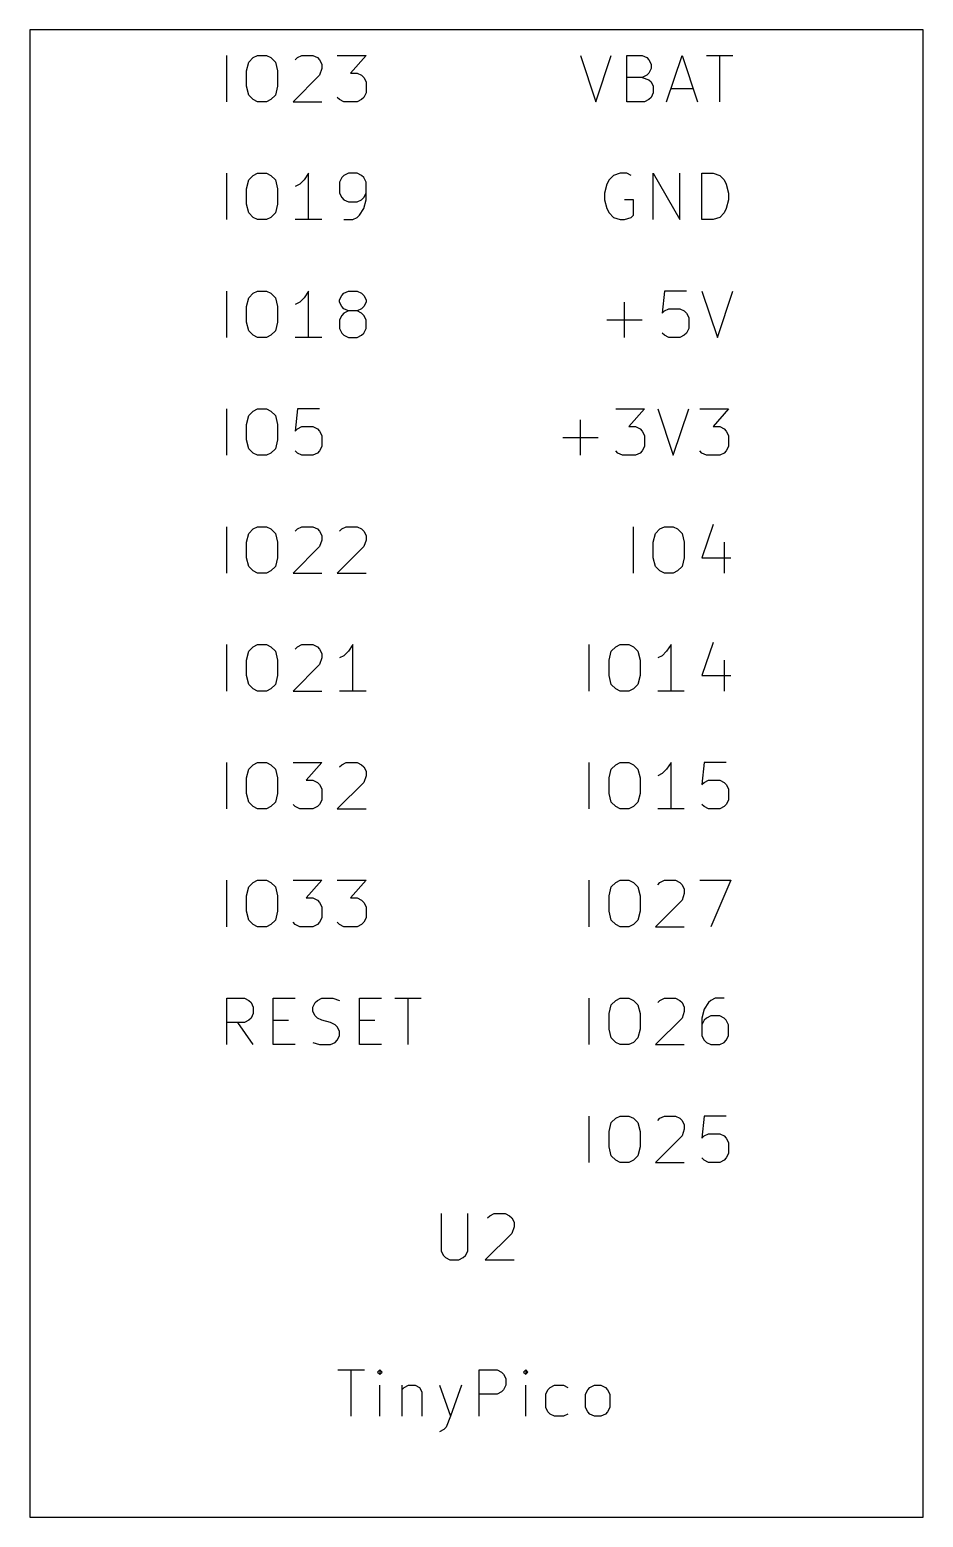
# Model space of a CAD drawing. Extents: x 87 to 194, y -144 to -65.
# Drawn here: x 126.62 to 145.86, y -98.26 to -66.2 of the extents above; entities that cross this region are included whole.
import ezdxf

# ---------------------------------------------------------------- set-up
doc = ezdxf.new("R2010")
doc.units = 0
doc.layers.add('BLACK', color=7, linetype='CONTINUOUS')

msp = doc.modelspace()

# ---------------------------------------------------------------- linework, layer by layer
at = {"layer": 'BLACK', "linetype": 'CONTINUOUS'}
for p, q in [((145.86, -66.2), (126.62, -66.2)), ((126.62, -66.2), (126.62, -98.26)), ((145.86, -98.26), (145.86, -66.2)), ((130.861, -67.7524), (130.861, -66.7524)), ((131.289, -67.0857), (131.337, -66.8952)), ((131.337, -66.8952), (131.432, -66.8)), ((131.432, -66.8), (131.527, -66.7524)), ((131.527, -66.7524), (131.718, -66.7524)), ((131.718, -66.7524), (131.813, -66.8)), ((131.813, -66.8), (131.908, -66.8952)), ((131.908, -66.8952), (131.956, -67.0857)), ((132.337, -66.8476), (132.384, -66.8)), ((132.384, -66.8), (132.48, -66.7524)), ((132.48, -66.7524), (132.718, -66.7524)), ((132.718, -66.7524), (132.813, -66.8)), ((132.813, -66.8), (132.861, -66.8476)), ((132.861, -66.8476), (132.908, -66.9429)), ((132.908, -66.9429), (132.908, -67.0381)), ((133.242, -66.7524), (133.861, -66.7524)), ((133.861, -66.7524), (133.527, -67.1333)), ((138.477, -66.7524), (138.81, -67.7524)), ((138.81, -67.7524), (139.143, -66.7524)), ((139.477, -67.7524), (139.477, -66.7524)), ((139.477, -66.7524), (139.81, -66.7524)), ((139.81, -66.7524), (139.905, -66.8)), ((139.905, -66.8), (139.953, -66.8476)), ((139.953, -66.8476), (140, -66.9429)), ((140, -66.9429), (140, -67.0381)), ((140.334, -67.7524), (140.667, -66.7524)), ((140.667, -66.7524), (141, -67.7524)), ((141.191, -66.7524), (141.762, -66.7524)), ((141.477, -67.7524), (141.477, -66.7524)), ((131.289, -67.419), (131.289, -67.0857)), ((131.956, -67.0857), (131.956, -67.419)), ((132.861, -67.181), (132.289, -67.7524)), ((132.908, -67.0381), (132.861, -67.181)), ((133.527, -67.1333), (133.67, -67.1333)), ((133.67, -67.1333), (133.765, -67.181)), ((133.765, -67.181), (133.813, -67.2286)), ((133.813, -67.2286), (133.861, -67.3238)), ((133.861, -67.3238), (133.861, -67.5619)), ((139.81, -67.2286), (139.477, -67.2286)), ((139.905, -67.181), (139.81, -67.2286)), ((139.81, -67.2286), (139.953, -67.2762)), ((139.953, -67.1333), (139.905, -67.181)), ((140, -67.0381), (139.953, -67.1333)), ((139.953, -67.2762), (140, -67.3238)), ((140, -67.3238), (140.048, -67.419)), ((131.337, -67.6095), (131.289, -67.419)), ((131.432, -67.7048), (131.337, -67.6095)), ((131.908, -67.6095), (131.813, -67.7048)), ((131.956, -67.419), (131.908, -67.6095)), ((133.861, -67.5619), (133.813, -67.6571)), ((140.048, -67.5619), (140, -67.6571)), ((140.048, -67.419), (140.048, -67.5619)), ((140.429, -67.4667), (140.905, -67.4667)), ((131.527, -67.7524), (131.432, -67.7048)), ((131.718, -67.7524), (131.527, -67.7524)), ((131.813, -67.7048), (131.718, -67.7524)), ((132.289, -67.7524), (132.908, -67.7524)), ((133.289, -67.7048), (133.242, -67.6571)), ((133.384, -67.7524), (133.289, -67.7048)), ((133.67, -67.7524), (133.384, -67.7524)), ((133.765, -67.7048), (133.67, -67.7524)), ((133.813, -67.6571), (133.765, -67.7048)), ((139.857, -67.7524), (139.477, -67.7524)), ((139.953, -67.7048), (139.857, -67.7524)), ((140, -67.6571), (139.953, -67.7048)), ((130.861, -70.2924), (130.861, -69.2924)), ((131.289, -69.6257), (131.337, -69.4352)), ((131.337, -69.4352), (131.432, -69.34)), ((131.432, -69.34), (131.527, -69.2924)), ((131.527, -69.2924), (131.718, -69.2924)), ((131.718, -69.2924), (131.813, -69.34)), ((131.813, -69.34), (131.908, -69.4352)), ((131.908, -69.4352), (131.956, -69.6257)), ((132.432, -69.5305), (132.337, -69.5781)), ((132.527, -69.4352), (132.432, -69.5305)), ((132.623, -69.2924), (132.527, -69.4352)), ((132.623, -70.2924), (132.623, -69.2924)), ((133.337, -69.3876), (133.289, -69.4829)), ((133.289, -69.4829), (133.289, -69.721)), ((133.384, -69.34), (133.337, -69.3876)), ((133.48, -69.2924), (133.384, -69.34)), ((133.67, -69.2924), (133.48, -69.2924)), ((133.765, -69.34), (133.67, -69.2924)), ((133.813, -69.3876), (133.765, -69.34)), ((133.861, -69.4829), (133.813, -69.3876)), ((133.861, -69.8638), (133.861, -69.4829)), ((139.048, -69.5305), (139, -69.721)), ((139.048, -69.5305), (139, -69.721)), ((139.096, -69.4352), (139.048, -69.5305)), ((139.096, -69.4352), (139.048, -69.5305)), ((139.191, -69.34), (139.096, -69.4352)), ((139.191, -69.34), (139.096, -69.4352)), ((139.334, -69.2924), (139.191, -69.34)), ((139.334, -69.2924), (139.191, -69.34)), ((139.477, -69.2924), (139.334, -69.2924)), ((139.477, -69.2924), (139.334, -69.2924)), ((139.572, -69.34), (139.477, -69.2924)), ((139.572, -69.34), (139.477, -69.2924)), ((140.048, -70.2924), (140.048, -69.2924)), ((140.048, -69.2924), (140.619, -70.2924)), ((140.048, -70.2924), (140.048, -69.2924)), ((140.048, -69.2924), (140.619, -70.2924)), ((140.619, -70.2924), (140.619, -69.2924)), ((140.619, -70.2924), (140.619, -69.2924)), ((141.096, -70.2924), (141.096, -69.2924)), ((141.096, -69.2924), (141.334, -69.2924)), ((141.096, -70.2924), (141.096, -69.2924)), ((141.096, -69.2924), (141.334, -69.2924)), ((141.334, -69.2924), (141.477, -69.34)), ((141.334, -69.2924), (141.477, -69.34)), ((141.477, -69.34), (141.572, -69.4352)), ((141.477, -69.34), (141.572, -69.4352)), ((141.572, -69.4352), (141.619, -69.5305)), ((141.572, -69.4352), (141.619, -69.5305)), ((141.619, -69.5305), (141.667, -69.721)), ((141.619, -69.5305), (141.667, -69.721)), ((131.289, -69.959), (131.289, -69.6257)), ((131.956, -69.6257), (131.956, -69.959)), ((133.289, -69.721), (133.337, -69.8162)), ((133.337, -69.8162), (133.384, -69.8638)), ((133.384, -69.8638), (133.48, -69.9114)), ((133.67, -69.9114), (133.765, -69.8638)), ((133.765, -69.8638), (133.813, -69.8162)), ((133.813, -69.8162), (133.861, -69.721)), ((133.813, -70.0543), (133.861, -69.8638)), ((139, -69.721), (139, -69.8638)), ((139, -69.721), (139, -69.8638)), ((139, -69.8638), (139.048, -70.0543)), ((139, -69.8638), (139.048, -70.0543)), ((139.619, -69.8638), (139.429, -69.8638)), ((139.619, -69.8638), (139.429, -69.8638)), ((139.619, -70.1971), (139.619, -69.8638)), ((139.619, -70.1971), (139.619, -69.8638)), ((141.667, -69.8638), (141.619, -70.0543)), ((141.667, -69.8638), (141.619, -70.0543)), ((141.667, -69.721), (141.667, -69.8638)), ((141.667, -69.721), (141.667, -69.8638)), ((131.337, -70.1495), (131.289, -69.959)), ((131.432, -70.2448), (131.337, -70.1495)), ((131.908, -70.1495), (131.813, -70.2448)), ((131.956, -69.959), (131.908, -70.1495)), ((133.48, -69.9114), (133.67, -69.9114)), ((133.67, -70.2448), (133.718, -70.1971)), ((133.718, -70.1971), (133.813, -70.0543)), ((139.048, -70.0543), (139.096, -70.1495)), ((139.048, -70.0543), (139.096, -70.1495)), ((139.096, -70.1495), (139.191, -70.2448)), ((139.096, -70.1495), (139.191, -70.2448)), ((139.572, -70.2448), (139.619, -70.1971)), ((139.572, -70.2448), (139.619, -70.1971)), ((141.572, -70.1495), (141.477, -70.2448)), ((141.572, -70.1495), (141.477, -70.2448)), ((141.619, -70.0543), (141.572, -70.1495)), ((141.619, -70.0543), (141.572, -70.1495)), ((131.527, -70.2924), (131.432, -70.2448)), ((131.718, -70.2924), (131.527, -70.2924)), ((131.813, -70.2448), (131.718, -70.2924)), ((132.908, -70.2924), (132.337, -70.2924)), ((133.384, -70.2924), (133.575, -70.2924)), ((133.575, -70.2924), (133.67, -70.2448)), ((139.191, -70.2448), (139.334, -70.2924)), ((139.191, -70.2448), (139.334, -70.2924)), ((139.334, -70.2924), (139.429, -70.2924)), ((139.334, -70.2924), (139.429, -70.2924)), ((139.429, -70.2924), (139.572, -70.2448)), ((139.429, -70.2924), (139.572, -70.2448)), ((141.334, -70.2924), (141.096, -70.2924)), ((141.334, -70.2924), (141.096, -70.2924)), ((141.477, -70.2448), (141.334, -70.2924)), ((141.477, -70.2448), (141.334, -70.2924)), ((130.861, -72.8324), (130.861, -71.8324)), ((131.289, -72.1657), (131.337, -71.9752)), ((131.337, -71.9752), (131.432, -71.88)), ((131.432, -71.88), (131.527, -71.8324)), ((131.527, -71.8324), (131.718, -71.8324)), ((131.718, -71.8324), (131.813, -71.88)), ((131.813, -71.88), (131.908, -71.9752)), ((131.908, -71.9752), (131.956, -72.1657)), ((132.432, -72.0705), (132.337, -72.1181)), ((132.527, -71.9752), (132.432, -72.0705)), ((132.623, -71.8324), (132.527, -71.9752)), ((132.623, -72.8324), (132.623, -71.8324)), ((133.289, -72.0229), (133.337, -71.9276)), ((133.289, -72.0705), (133.289, -72.0229)), ((133.337, -72.1657), (133.289, -72.0705)), ((133.337, -71.9276), (133.384, -71.88)), ((133.384, -71.88), (133.48, -71.8324)), ((133.48, -71.8324), (133.67, -71.8324)), ((133.67, -71.8324), (133.765, -71.88)), ((133.765, -71.88), (133.813, -71.9276)), ((133.813, -71.9276), (133.861, -72.0229)), ((133.861, -72.0705), (133.813, -72.1657)), ((133.861, -72.0229), (133.861, -72.0705)), ((139.429, -72.8324), (139.429, -72.0705)), ((140.286, -71.8324), (140.238, -72.3086)), ((140.762, -71.8324), (140.286, -71.8324)), ((141.096, -71.8324), (141.429, -72.8324)), ((141.429, -72.8324), (141.762, -71.8324)), ((131.289, -72.499), (131.289, -72.1657)), ((131.956, -72.1657), (131.956, -72.499)), ((133.337, -72.3562), (133.289, -72.4514)), ((133.289, -72.4514), (133.289, -72.6419)), ((133.384, -72.2133), (133.337, -72.1657)), ((133.384, -72.3086), (133.337, -72.3562)), ((133.48, -72.261), (133.384, -72.2133)), ((133.48, -72.261), (133.384, -72.3086)), ((133.67, -72.261), (133.48, -72.261)), ((133.765, -72.2133), (133.67, -72.261)), ((133.765, -72.3086), (133.67, -72.261)), ((133.813, -72.1657), (133.765, -72.2133)), ((133.813, -72.3562), (133.765, -72.3086)), ((133.861, -72.4514), (133.813, -72.3562)), ((133.861, -72.6419), (133.861, -72.4514)), ((139.048, -72.4514), (139.81, -72.4514)), ((140.238, -72.3086), (140.286, -72.261)), ((140.286, -72.261), (140.381, -72.2133)), ((140.381, -72.2133), (140.619, -72.2133)), ((140.619, -72.2133), (140.715, -72.261)), ((140.715, -72.261), (140.762, -72.3086)), ((140.762, -72.3086), (140.81, -72.4038)), ((140.81, -72.4038), (140.81, -72.6419)), ((131.337, -72.6895), (131.289, -72.499)), ((131.432, -72.7848), (131.337, -72.6895)), ((131.908, -72.6895), (131.813, -72.7848)), ((131.956, -72.499), (131.908, -72.6895)), ((133.289, -72.6419), (133.337, -72.7371)), ((133.337, -72.7371), (133.384, -72.7848)), ((133.765, -72.7848), (133.813, -72.7371)), ((133.813, -72.7371), (133.861, -72.6419)), ((140.286, -72.7848), (140.238, -72.7371)), ((140.762, -72.7371), (140.715, -72.7848)), ((140.81, -72.6419), (140.762, -72.7371)), ((131.527, -72.8324), (131.432, -72.7848)), ((131.718, -72.8324), (131.527, -72.8324)), ((131.813, -72.7848), (131.718, -72.8324)), ((132.908, -72.8324), (132.337, -72.8324)), ((133.384, -72.7848), (133.48, -72.8324)), ((133.48, -72.8324), (133.67, -72.8324)), ((133.67, -72.8324), (133.765, -72.7848)), ((140.381, -72.8324), (140.286, -72.7848)), ((140.619, -72.8324), (140.381, -72.8324)), ((140.715, -72.7848), (140.619, -72.8324)), ((130.861, -75.3724), (130.861, -74.3724)), ((131.432, -74.42), (131.527, -74.3724)), ((131.527, -74.3724), (131.718, -74.3724)), ((131.718, -74.3724), (131.813, -74.42)), ((132.384, -74.3724), (132.337, -74.8486)), ((132.861, -74.3724), (132.384, -74.3724)), ((139.238, -74.3724), (139.857, -74.3724)), ((139.857, -74.3724), (139.524, -74.7533)), ((140.143, -74.3724), (140.477, -75.3724)), ((140.477, -75.3724), (140.81, -74.3724)), ((141.048, -74.3724), (141.667, -74.3724)), ((141.667, -74.3724), (141.334, -74.7533)), ((131.289, -74.7057), (131.337, -74.5152)), ((131.337, -74.5152), (131.432, -74.42)), ((131.813, -74.42), (131.908, -74.5152)), ((131.908, -74.5152), (131.956, -74.7057)), ((138.477, -75.3724), (138.477, -74.6105)), ((131.289, -75.039), (131.289, -74.7057)), ((131.956, -74.7057), (131.956, -75.039)), ((132.337, -74.8486), (132.384, -74.801)), ((132.384, -74.801), (132.48, -74.7533)), ((132.48, -74.7533), (132.718, -74.7533)), ((132.718, -74.7533), (132.813, -74.801)), ((132.813, -74.801), (132.861, -74.8486)), ((132.861, -74.8486), (132.908, -74.9438)), ((132.908, -74.9438), (132.908, -75.1819)), ((138.096, -74.9914), (138.857, -74.9914)), ((139.524, -74.7533), (139.667, -74.7533)), ((139.667, -74.7533), (139.762, -74.801)), ((139.762, -74.801), (139.81, -74.8486)), ((139.81, -74.8486), (139.857, -74.9438)), ((139.857, -74.9438), (139.857, -75.1819)), ((141.334, -74.7533), (141.477, -74.7533)), ((141.477, -74.7533), (141.572, -74.801)), ((141.572, -74.801), (141.619, -74.8486)), ((141.619, -74.8486), (141.667, -74.9438)), ((141.667, -74.9438), (141.667, -75.1819)), ((131.337, -75.2295), (131.289, -75.039)), ((131.432, -75.3248), (131.337, -75.2295)), ((131.527, -75.3724), (131.432, -75.3248)), ((131.813, -75.3248), (131.718, -75.3724)), ((131.908, -75.2295), (131.813, -75.3248)), ((131.956, -75.039), (131.908, -75.2295)), ((132.384, -75.3248), (132.337, -75.2771)), ((132.48, -75.3724), (132.384, -75.3248)), ((132.813, -75.3248), (132.718, -75.3724)), ((132.861, -75.2771), (132.813, -75.3248)), ((132.908, -75.1819), (132.861, -75.2771)), ((139.286, -75.3248), (139.238, -75.2771)), ((139.381, -75.3724), (139.286, -75.3248)), ((139.762, -75.3248), (139.667, -75.3724)), ((139.81, -75.2771), (139.762, -75.3248)), ((139.857, -75.1819), (139.81, -75.2771)), ((141.096, -75.3248), (141.048, -75.2771)), ((141.191, -75.3724), (141.096, -75.3248)), ((141.572, -75.3248), (141.477, -75.3724)), ((141.619, -75.2771), (141.572, -75.3248)), ((141.667, -75.1819), (141.619, -75.2771)), ((131.718, -75.3724), (131.527, -75.3724)), ((132.718, -75.3724), (132.48, -75.3724)), ((139.667, -75.3724), (139.381, -75.3724)), ((141.477, -75.3724), (141.191, -75.3724)), ((130.861, -77.9124), (130.861, -76.9124)), ((131.432, -76.96), (131.527, -76.9124)), ((131.527, -76.9124), (131.718, -76.9124)), ((131.718, -76.9124), (131.813, -76.96)), ((132.384, -76.96), (132.48, -76.9124)), ((132.48, -76.9124), (132.718, -76.9124)), ((132.718, -76.9124), (132.813, -76.96)), ((133.337, -76.96), (133.432, -76.9124)), ((133.432, -76.9124), (133.67, -76.9124)), ((133.67, -76.9124), (133.765, -76.96)), ((139.619, -77.9124), (139.619, -76.9124)), ((140.191, -76.96), (140.286, -76.9124)), ((140.286, -76.9124), (140.477, -76.9124)), ((140.477, -76.9124), (140.572, -76.96)), ((141.334, -76.8648), (141.096, -77.579)), ((131.289, -77.2457), (131.337, -77.0552)), ((131.289, -77.579), (131.289, -77.2457)), ((131.337, -77.0552), (131.432, -76.96)), ((131.813, -76.96), (131.908, -77.0552)), ((131.908, -77.0552), (131.956, -77.2457)), ((131.956, -77.2457), (131.956, -77.579)), ((132.337, -77.0076), (132.384, -76.96)), ((132.813, -76.96), (132.861, -77.0076)), ((132.861, -77.0076), (132.908, -77.1029)), ((132.908, -77.1981), (132.861, -77.341)), ((132.908, -77.1029), (132.908, -77.1981)), ((133.289, -77.0076), (133.337, -76.96)), ((133.765, -76.96), (133.813, -77.0076)), ((133.813, -77.0076), (133.861, -77.1029)), ((133.861, -77.1981), (133.813, -77.341)), ((133.861, -77.1029), (133.861, -77.1981)), ((140.048, -77.2457), (140.096, -77.0552)), ((140.048, -77.579), (140.048, -77.2457)), ((140.096, -77.0552), (140.191, -76.96)), ((140.572, -76.96), (140.667, -77.0552)), ((140.667, -77.0552), (140.715, -77.2457)), ((140.715, -77.2457), (140.715, -77.579)), ((141.572, -77.2457), (141.572, -77.9124)), ((131.337, -77.7695), (131.289, -77.579)), ((131.956, -77.579), (131.908, -77.7695)), ((132.861, -77.341), (132.289, -77.9124)), ((133.813, -77.341), (133.242, -77.9124)), ((140.096, -77.7695), (140.048, -77.579)), ((140.715, -77.579), (140.667, -77.7695)), ((141.096, -77.579), (141.715, -77.579)), ((131.432, -77.8648), (131.337, -77.7695)), ((131.527, -77.9124), (131.432, -77.8648)), ((131.813, -77.8648), (131.718, -77.9124)), ((131.908, -77.7695), (131.813, -77.8648)), ((140.191, -77.8648), (140.096, -77.7695)), ((140.286, -77.9124), (140.191, -77.8648)), ((140.572, -77.8648), (140.477, -77.9124)), ((140.667, -77.7695), (140.572, -77.8648)), ((131.718, -77.9124), (131.527, -77.9124)), ((132.289, -77.9124), (132.908, -77.9124)), ((133.242, -77.9124), (133.861, -77.9124)), ((140.477, -77.9124), (140.286, -77.9124)), ((130.861, -80.4524), (130.861, -79.4524)), ((131.337, -79.5952), (131.432, -79.5)), ((131.432, -79.5), (131.527, -79.4524)), ((131.527, -79.4524), (131.718, -79.4524)), ((131.718, -79.4524), (131.813, -79.5)), ((131.813, -79.5), (131.908, -79.5952)), ((132.337, -79.5476), (132.384, -79.5)), ((132.384, -79.5), (132.48, -79.4524)), ((132.48, -79.4524), (132.718, -79.4524)), ((132.718, -79.4524), (132.813, -79.5)), ((132.813, -79.5), (132.861, -79.5476)), ((133.575, -79.4524), (133.48, -79.5952)), ((133.575, -80.4524), (133.575, -79.4524)), ((138.667, -80.4524), (138.667, -79.4524)), ((139.143, -79.5952), (139.238, -79.5)), ((139.238, -79.5), (139.334, -79.4524)), ((139.334, -79.4524), (139.524, -79.4524)), ((139.524, -79.4524), (139.619, -79.5)), ((139.619, -79.5), (139.715, -79.5952)), ((140.429, -79.4524), (140.334, -79.5952)), ((140.429, -80.4524), (140.429, -79.4524)), ((141.334, -79.4048), (141.096, -80.119)), ((131.289, -79.7857), (131.337, -79.5952)), ((131.289, -80.119), (131.289, -79.7857)), ((131.908, -79.5952), (131.956, -79.7857)), ((131.956, -79.7857), (131.956, -80.119)), ((132.861, -79.5476), (132.908, -79.6429)), ((132.908, -79.7381), (132.861, -79.881)), ((132.908, -79.6429), (132.908, -79.7381)), ((133.384, -79.6905), (133.289, -79.7381)), ((133.48, -79.5952), (133.384, -79.6905)), ((139.096, -79.7857), (139.143, -79.5952)), ((139.096, -80.119), (139.096, -79.7857)), ((139.715, -79.5952), (139.762, -79.7857)), ((139.762, -79.7857), (139.762, -80.119)), ((140.238, -79.6905), (140.143, -79.7381)), ((140.334, -79.5952), (140.238, -79.6905)), ((141.572, -79.7857), (141.572, -80.4524)), ((131.337, -80.3095), (131.289, -80.119)), ((131.956, -80.119), (131.908, -80.3095)), ((132.861, -79.881), (132.289, -80.4524)), ((139.143, -80.3095), (139.096, -80.119)), ((139.762, -80.119), (139.715, -80.3095)), ((141.096, -80.119), (141.715, -80.119)), ((131.432, -80.4048), (131.337, -80.3095)), ((131.527, -80.4524), (131.432, -80.4048)), ((131.718, -80.4524), (131.527, -80.4524)), ((131.813, -80.4048), (131.718, -80.4524)), ((131.908, -80.3095), (131.813, -80.4048)), ((132.289, -80.4524), (132.908, -80.4524)), ((133.861, -80.4524), (133.289, -80.4524)), ((139.238, -80.4048), (139.143, -80.3095)), ((139.334, -80.4524), (139.238, -80.4048)), ((139.524, -80.4524), (139.334, -80.4524)), ((139.619, -80.4048), (139.524, -80.4524)), ((139.715, -80.3095), (139.619, -80.4048)), ((140.715, -80.4524), (140.143, -80.4524)), ((130.861, -82.9924), (130.861, -81.9924)), ((131.337, -82.1352), (131.432, -82.04)), ((131.432, -82.04), (131.527, -81.9924)), ((131.527, -81.9924), (131.718, -81.9924)), ((131.718, -81.9924), (131.813, -82.04)), ((131.813, -82.04), (131.908, -82.1352)), ((132.289, -81.9924), (132.908, -81.9924)), ((132.908, -81.9924), (132.575, -82.3733)), ((133.289, -82.0876), (133.337, -82.04)), ((133.337, -82.04), (133.432, -81.9924)), ((133.432, -81.9924), (133.67, -81.9924)), ((133.67, -81.9924), (133.765, -82.04)), ((133.765, -82.04), (133.813, -82.0876)), ((138.667, -82.9924), (138.667, -81.9924)), ((139.143, -82.1352), (139.238, -82.04)), ((139.238, -82.04), (139.334, -81.9924)), ((139.334, -81.9924), (139.524, -81.9924)), ((139.524, -81.9924), (139.619, -82.04)), ((139.619, -82.04), (139.715, -82.1352)), ((140.429, -81.9924), (140.334, -82.1352)), ((140.429, -82.9924), (140.429, -81.9924)), ((141.143, -81.9924), (141.096, -82.4686)), ((141.619, -81.9924), (141.143, -81.9924)), ((131.289, -82.3257), (131.337, -82.1352)), ((131.289, -82.659), (131.289, -82.3257)), ((131.908, -82.1352), (131.956, -82.3257)), ((131.956, -82.3257), (131.956, -82.659)), ((132.575, -82.3733), (132.718, -82.3733)), ((132.718, -82.3733), (132.813, -82.421)), ((133.813, -82.0876), (133.861, -82.1829)), ((133.861, -82.2781), (133.813, -82.421)), ((133.861, -82.1829), (133.861, -82.2781)), ((139.096, -82.3257), (139.143, -82.1352)), ((139.096, -82.659), (139.096, -82.3257)), ((139.715, -82.1352), (139.762, -82.3257)), ((139.762, -82.3257), (139.762, -82.659)), ((140.238, -82.2305), (140.143, -82.2781)), ((140.334, -82.1352), (140.238, -82.2305)), ((141.143, -82.421), (141.238, -82.3733)), ((141.238, -82.3733), (141.477, -82.3733)), ((141.477, -82.3733), (141.572, -82.421)), ((131.337, -82.8495), (131.289, -82.659)), ((131.956, -82.659), (131.908, -82.8495)), ((132.813, -82.421), (132.861, -82.4686)), ((132.861, -82.4686), (132.908, -82.5638)), ((132.908, -82.5638), (132.908, -82.8019)), ((133.813, -82.421), (133.242, -82.9924)), ((139.143, -82.8495), (139.096, -82.659)), ((139.762, -82.659), (139.715, -82.8495)), ((141.096, -82.4686), (141.143, -82.421)), ((141.572, -82.421), (141.619, -82.4686)), ((141.619, -82.4686), (141.667, -82.5638)), ((141.667, -82.5638), (141.667, -82.8019)), ((131.432, -82.9448), (131.337, -82.8495)), ((131.527, -82.9924), (131.432, -82.9448)), ((131.718, -82.9924), (131.527, -82.9924)), ((131.813, -82.9448), (131.718, -82.9924)), ((131.908, -82.8495), (131.813, -82.9448)), ((132.337, -82.9448), (132.289, -82.8971)), ((132.432, -82.9924), (132.337, -82.9448)), ((132.718, -82.9924), (132.432, -82.9924)), ((132.813, -82.9448), (132.718, -82.9924)), ((132.861, -82.8971), (132.813, -82.9448)), ((132.908, -82.8019), (132.861, -82.8971)), ((133.242, -82.9924), (133.861, -82.9924)), ((139.238, -82.9448), (139.143, -82.8495)), ((139.334, -82.9924), (139.238, -82.9448)), ((139.524, -82.9924), (139.334, -82.9924)), ((139.619, -82.9448), (139.524, -82.9924)), ((139.715, -82.8495), (139.619, -82.9448)), ((140.715, -82.9924), (140.143, -82.9924)), ((141.143, -82.9448), (141.096, -82.8971)), ((141.238, -82.9924), (141.143, -82.9448)), ((141.477, -82.9924), (141.238, -82.9924)), ((141.572, -82.9448), (141.477, -82.9924)), ((141.619, -82.8971), (141.572, -82.9448)), ((141.667, -82.8019), (141.619, -82.8971)), ((130.861, -85.5324), (130.861, -84.5324)), ((131.337, -84.6752), (131.432, -84.58)), ((131.432, -84.58), (131.527, -84.5324)), ((131.527, -84.5324), (131.718, -84.5324)), ((131.718, -84.5324), (131.813, -84.58)), ((131.813, -84.58), (131.908, -84.6752)), ((132.289, -84.5324), (132.908, -84.5324)), ((132.908, -84.5324), (132.575, -84.9133)), ((133.242, -84.5324), (133.861, -84.5324)), ((133.861, -84.5324), (133.527, -84.9133)), ((138.667, -85.5324), (138.667, -84.5324)), ((139.143, -84.6752), (139.238, -84.58)), ((139.238, -84.58), (139.334, -84.5324)), ((139.334, -84.5324), (139.524, -84.5324)), ((139.524, -84.5324), (139.619, -84.58)), ((139.619, -84.58), (139.715, -84.6752)), ((140.143, -84.6276), (140.191, -84.58)), ((140.191, -84.58), (140.286, -84.5324)), ((140.286, -84.5324), (140.524, -84.5324)), ((140.524, -84.5324), (140.619, -84.58)), ((140.619, -84.58), (140.667, -84.6276)), ((140.667, -84.6276), (140.715, -84.7229)), ((141.048, -84.5324), (141.715, -84.5324)), ((141.715, -84.5324), (141.286, -85.5324)), ((131.289, -84.8657), (131.337, -84.6752)), ((131.289, -85.199), (131.289, -84.8657)), ((131.908, -84.6752), (131.956, -84.8657)), ((131.956, -84.8657), (131.956, -85.199)), ((132.575, -84.9133), (132.718, -84.9133)), ((132.718, -84.9133), (132.813, -84.961)), ((133.527, -84.9133), (133.67, -84.9133)), ((133.67, -84.9133), (133.765, -84.961)), ((139.096, -84.8657), (139.143, -84.6752)), ((139.096, -85.199), (139.096, -84.8657)), ((139.715, -84.6752), (139.762, -84.8657)), ((139.762, -84.8657), (139.762, -85.199)), ((140.715, -84.8181), (140.667, -84.961)), ((140.715, -84.7229), (140.715, -84.8181)), ((131.337, -85.3895), (131.289, -85.199)), ((131.956, -85.199), (131.908, -85.3895)), ((132.813, -84.961), (132.861, -85.0086)), ((132.861, -85.0086), (132.908, -85.1038)), ((132.908, -85.1038), (132.908, -85.3419)), ((133.765, -84.961), (133.813, -85.0086)), ((133.813, -85.0086), (133.861, -85.1038)), ((133.861, -85.1038), (133.861, -85.3419)), ((139.143, -85.3895), (139.096, -85.199)), ((139.762, -85.199), (139.715, -85.3895)), ((140.667, -84.961), (140.096, -85.5324)), ((131.432, -85.4848), (131.337, -85.3895)), ((131.527, -85.5324), (131.432, -85.4848)), ((131.718, -85.5324), (131.527, -85.5324)), ((131.813, -85.4848), (131.718, -85.5324)), ((131.908, -85.3895), (131.813, -85.4848)), ((132.337, -85.4848), (132.289, -85.4371)), ((132.432, -85.5324), (132.337, -85.4848)), ((132.718, -85.5324), (132.432, -85.5324)), ((132.813, -85.4848), (132.718, -85.5324)), ((132.861, -85.4371), (132.813, -85.4848)), ((132.908, -85.3419), (132.861, -85.4371)), ((133.289, -85.4848), (133.242, -85.4371)), ((133.384, -85.5324), (133.289, -85.4848)), ((133.67, -85.5324), (133.384, -85.5324)), ((133.765, -85.4848), (133.67, -85.5324)), ((133.813, -85.4371), (133.765, -85.4848)), ((133.861, -85.3419), (133.813, -85.4371)), ((139.238, -85.4848), (139.143, -85.3895)), ((139.334, -85.5324), (139.238, -85.4848)), ((139.524, -85.5324), (139.334, -85.5324)), ((139.619, -85.4848), (139.524, -85.5324)), ((139.715, -85.3895), (139.619, -85.4848)), ((140.096, -85.5324), (140.715, -85.5324)), ((130.861, -88.0724), (130.861, -87.0724)), ((130.861, -87.0724), (131.242, -87.0724)), ((131.242, -87.0724), (131.337, -87.12)), ((131.337, -87.12), (131.384, -87.1676)), ((131.384, -87.1676), (131.432, -87.2629)), ((131.861, -88.0724), (131.861, -87.0724)), ((131.861, -87.0724), (132.337, -87.0724)), ((132.718, -87.2629), (132.765, -87.1676)), ((132.765, -87.1676), (132.813, -87.12)), ((132.813, -87.12), (132.908, -87.0724)), ((132.908, -87.0724), (133.146, -87.0724)), ((133.146, -87.0724), (133.289, -87.12)), ((133.718, -88.0724), (133.718, -87.0724)), ((133.718, -87.0724), (134.194, -87.0724)), ((134.48, -87.0724), (135.051, -87.0724)), ((134.765, -88.0724), (134.765, -87.0724)), ((138.667, -88.0724), (138.667, -87.0724)), ((139.143, -87.2152), (139.238, -87.12)), ((139.238, -87.12), (139.334, -87.0724)), ((139.334, -87.0724), (139.524, -87.0724)), ((139.524, -87.0724), (139.619, -87.12)), ((139.619, -87.12), (139.715, -87.2152)), ((140.143, -87.1676), (140.191, -87.12)), ((140.191, -87.12), (140.286, -87.0724)), ((140.286, -87.0724), (140.524, -87.0724)), ((140.524, -87.0724), (140.619, -87.12)), ((140.619, -87.12), (140.667, -87.1676)), ((140.667, -87.1676), (140.715, -87.2629)), ((141.238, -87.1676), (141.143, -87.3105)), ((141.286, -87.12), (141.238, -87.1676)), ((141.381, -87.0724), (141.286, -87.12)), ((141.572, -87.0724), (141.381, -87.0724)), ((131.384, -87.501), (131.337, -87.5486)), ((131.432, -87.4057), (131.384, -87.501)), ((131.432, -87.2629), (131.432, -87.4057)), ((132.718, -87.3581), (132.718, -87.2629)), ((132.765, -87.4533), (132.718, -87.3581)), ((132.813, -87.501), (132.765, -87.4533)), ((132.908, -87.5486), (132.813, -87.501)), ((139.096, -87.4057), (139.143, -87.2152)), ((139.096, -87.739), (139.096, -87.4057)), ((139.715, -87.2152), (139.762, -87.4057)), ((139.762, -87.4057), (139.762, -87.739)), ((140.667, -87.501), (140.096, -88.0724)), ((140.715, -87.3581), (140.667, -87.501)), ((140.715, -87.2629), (140.715, -87.3581)), ((141.143, -87.3105), (141.096, -87.501)), ((141.096, -87.501), (141.096, -87.8819)), ((141.191, -87.501), (141.143, -87.5486)), ((141.286, -87.4533), (141.191, -87.501)), ((141.477, -87.4533), (141.286, -87.4533)), ((141.572, -87.501), (141.477, -87.4533)), ((141.619, -87.5486), (141.572, -87.501)), ((131.242, -87.5962), (130.861, -87.5962)), ((131.432, -88.0724), (131.099, -87.5962)), ((131.337, -87.5486), (131.242, -87.5962)), ((131.861, -87.5486), (132.194, -87.5486)), ((133.099, -87.5962), (132.908, -87.5486)), ((133.194, -87.6438), (133.099, -87.5962)), ((133.242, -87.6914), (133.194, -87.6438)), ((133.289, -87.7867), (133.242, -87.6914)), ((133.289, -87.8819), (133.289, -87.7867)), ((133.718, -87.5486), (134.051, -87.5486)), ((139.143, -87.9295), (139.096, -87.739)), ((139.762, -87.739), (139.715, -87.9295)), ((141.143, -87.5486), (141.096, -87.6438)), ((141.667, -87.6438), (141.619, -87.5486)), ((141.667, -87.8819), (141.667, -87.6438)), ((132.337, -88.0724), (131.861, -88.0724)), ((132.718, -88.0248), (132.861, -88.0724)), ((132.861, -88.0724), (133.099, -88.0724)), ((133.099, -88.0724), (133.194, -88.0248)), ((133.194, -88.0248), (133.242, -87.9771)), ((133.242, -87.9771), (133.289, -87.8819)), ((134.194, -88.0724), (133.718, -88.0724)), ((139.238, -88.0248), (139.143, -87.9295)), ((139.334, -88.0724), (139.238, -88.0248)), ((139.524, -88.0724), (139.334, -88.0724)), ((139.619, -88.0248), (139.524, -88.0724)), ((139.715, -87.9295), (139.619, -88.0248)), ((140.096, -88.0724), (140.715, -88.0724)), ((141.096, -87.8819), (141.143, -87.9771)), ((141.143, -87.9771), (141.191, -88.0248)), ((141.191, -88.0248), (141.286, -88.0724)), ((141.286, -88.0724), (141.477, -88.0724)), ((141.477, -88.0724), (141.572, -88.0248)), ((141.572, -88.0248), (141.619, -87.9771)), ((141.619, -87.9771), (141.667, -87.8819)), ((138.667, -90.6124), (138.667, -89.6124)), ((139.096, -89.9457), (139.143, -89.7552)), ((139.143, -89.7552), (139.238, -89.66)), ((139.238, -89.66), (139.334, -89.6124)), ((139.334, -89.6124), (139.524, -89.6124)), ((139.524, -89.6124), (139.619, -89.66)), ((139.619, -89.66), (139.715, -89.7552)), ((139.715, -89.7552), (139.762, -89.9457)), ((140.143, -89.7076), (140.191, -89.66)), ((140.191, -89.66), (140.286, -89.6124)), ((140.286, -89.6124), (140.524, -89.6124)), ((140.524, -89.6124), (140.619, -89.66)), ((140.619, -89.66), (140.667, -89.7076)), ((140.667, -89.7076), (140.715, -89.8029)), ((141.143, -89.6124), (141.096, -90.0886)), ((141.619, -89.6124), (141.143, -89.6124)), ((139.096, -90.279), (139.096, -89.9457)), ((139.762, -89.9457), (139.762, -90.279)), ((140.667, -90.041), (140.096, -90.6124)), ((140.715, -89.8981), (140.667, -90.041)), ((140.715, -89.8029), (140.715, -89.8981)), ((141.096, -90.0886), (141.143, -90.041)), ((141.143, -90.041), (141.238, -89.9933)), ((141.238, -89.9933), (141.477, -89.9933)), ((141.477, -89.9933), (141.572, -90.041)), ((141.572, -90.041), (141.619, -90.0886)), ((141.619, -90.0886), (141.667, -90.1838)), ((139.143, -90.4695), (139.096, -90.279)), ((139.762, -90.279), (139.715, -90.4695)), ((141.667, -90.1838), (141.667, -90.4219)), ((139.238, -90.5648), (139.143, -90.4695)), ((139.334, -90.6124), (139.238, -90.5648)), ((139.524, -90.6124), (139.334, -90.6124)), ((139.619, -90.5648), (139.524, -90.6124)), ((139.715, -90.4695), (139.619, -90.5648)), ((140.096, -90.6124), (140.715, -90.6124)), ((141.143, -90.5648), (141.096, -90.5171)), ((141.238, -90.6124), (141.143, -90.5648)), ((141.477, -90.6124), (141.238, -90.6124)), ((141.572, -90.5648), (141.477, -90.6124)), ((141.619, -90.5171), (141.572, -90.5648)), ((141.667, -90.4219), (141.619, -90.5171)), ((135.478, -91.7124), (135.478, -92.5219)), ((136.05, -92.5219), (136.05, -91.7124)), ((136.478, -91.8076), (136.526, -91.76)), ((136.526, -91.76), (136.621, -91.7124)), ((136.621, -91.7124), (136.859, -91.7124)), ((136.859, -91.7124), (136.954, -91.76)), ((136.954, -91.76), (137.002, -91.8076)), ((137.002, -91.8076), (137.05, -91.9029)), ((137.05, -91.9981), (137.002, -92.141)), ((137.05, -91.9029), (137.05, -91.9981)), ((137.002, -92.141), (136.43, -92.7124)), ((135.478, -92.5219), (135.526, -92.6171)), ((135.526, -92.6171), (135.573, -92.6648)), ((135.954, -92.6648), (136.002, -92.6171)), ((136.002, -92.6171), (136.05, -92.5219)), ((135.573, -92.6648), (135.669, -92.7124)), ((135.669, -92.7124), (135.859, -92.7124)), ((135.859, -92.7124), (135.954, -92.6648)), ((136.43, -92.7124), (137.05, -92.7124)), ((133.254, -95.0824), (133.825, -95.0824)), ((133.54, -96.0824), (133.54, -95.0824)), ((134.159, -95.0824), (134.111, -95.13)), ((134.111, -95.13), (134.159, -95.1776)), ((134.206, -95.13), (134.159, -95.0824)), ((134.159, -95.0824), (134.159, -95.1776)), ((134.159, -95.1776), (134.206, -95.13)), ((136.301, -96.0824), (136.301, -95.0824)), ((136.301, -95.0824), (136.682, -95.0824)), ((136.682, -95.0824), (136.778, -95.13)), ((136.778, -95.13), (136.825, -95.1776)), ((136.825, -95.1776), (136.873, -95.2729)), ((137.301, -95.0824), (137.254, -95.13)), ((137.254, -95.13), (137.301, -95.1776)), ((137.349, -95.13), (137.301, -95.0824)), ((137.301, -95.0824), (137.301, -95.1776)), ((137.301, -95.1776), (137.349, -95.13)), ((134.159, -96.0824), (134.159, -95.4157)), ((134.635, -95.4157), (134.635, -96.0824)), ((134.635, -95.511), (134.682, -95.4633)), ((134.682, -95.4633), (134.778, -95.4157)), ((134.778, -95.4157), (134.92, -95.4157)), ((134.92, -95.4157), (135.016, -95.4633)), ((135.016, -95.4633), (135.063, -95.5586)), ((135.444, -95.4157), (135.682, -96.0824)), ((135.92, -95.4157), (135.682, -96.0824)), ((136.825, -95.511), (136.778, -95.5586)), ((136.873, -95.4157), (136.825, -95.511)), ((136.873, -95.2729), (136.873, -95.4157)), ((137.301, -96.0824), (137.301, -95.4157)), ((137.73, -95.6062), (137.778, -95.511)), ((137.778, -95.511), (137.825, -95.4633)), ((137.825, -95.4633), (137.92, -95.4157)), ((137.92, -95.4157), (138.111, -95.4157)), ((138.111, -95.4157), (138.206, -95.4633)), ((138.587, -95.6062), (138.635, -95.511)), ((138.635, -95.511), (138.682, -95.4633)), ((138.682, -95.4633), (138.778, -95.4157)), ((138.778, -95.4157), (138.92, -95.4157)), ((138.92, -95.4157), (139.016, -95.4633)), ((139.016, -95.4633), (139.063, -95.511)), ((139.063, -95.511), (139.111, -95.6062)), ((135.063, -95.5586), (135.063, -96.0824)), ((136.682, -95.6062), (136.301, -95.6062)), ((136.778, -95.5586), (136.682, -95.6062)), ((137.73, -95.8919), (137.73, -95.6062)), ((138.587, -95.8919), (138.587, -95.6062)), ((139.111, -95.6062), (139.111, -95.8919)), ((135.682, -96.0824), (135.587, -96.3205)), ((137.778, -95.9871), (137.73, -95.8919)), ((137.825, -96.0348), (137.778, -95.9871)), ((137.92, -96.0824), (137.825, -96.0348)), ((138.111, -96.0824), (137.92, -96.0824)), ((138.206, -96.0348), (138.111, -96.0824)), ((138.635, -95.9871), (138.587, -95.8919)), ((138.682, -96.0348), (138.635, -95.9871)), ((138.778, -96.0824), (138.682, -96.0348)), ((138.92, -96.0824), (138.778, -96.0824)), ((139.016, -96.0348), (138.92, -96.0824)), ((139.063, -95.9871), (139.016, -96.0348)), ((139.111, -95.8919), (139.063, -95.9871)), ((135.54, -96.3681), (135.444, -96.4157)), ((135.587, -96.3205), (135.54, -96.3681)), ((126.62, -98.26), (145.86, -98.26))]:
    msp.add_line(p, q, dxfattribs=at)

doc.saveas('drawing.dxf')
